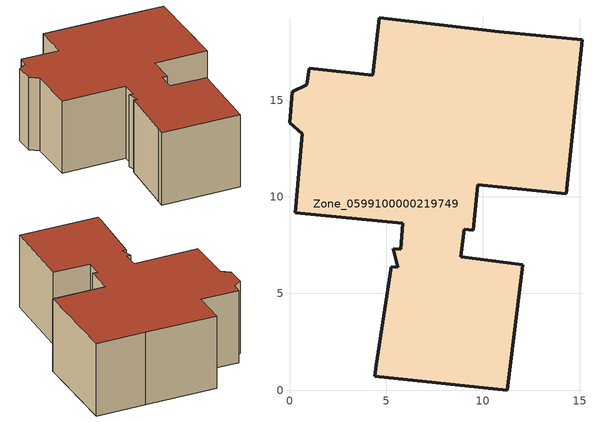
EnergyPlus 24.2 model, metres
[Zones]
Zone_0599100000219749
 floor ground (C_G): 0.67,13.26 0,13.83 0.13,15.43 0.89,15.79 1.03,16.65 4.31,16.28 4.65,19.26 10.86,18.55 15.13,18.12 14.32,10.16 9.75,10.62 9.51,8.28 9.04,8.31 8.87,6.89 12.06,6.49 11.26,0 4.41,0.72 4.48,1.3 5.26,6.39 5.6,6.35 5.36,7.31 5.75,7.28 5.86,8.63 0.29,9.18 z0
 wall outside (C_F): 14.32,10.16 15.13,18.12 10.86,18.55 4.65,19.26 4.31,16.28 1.03,16.65 0.89,15.79 0.13,15.43 0,13.83 0.67,13.26 0.29,9.18 5.86,8.63 5.75,7.28 5.36,7.31 5.6,6.35 5.26,6.39 4.48,1.3 4.41,0.72 11.26,0 12.06,6.49 8.87,6.89 9.04,8.31 9.51,8.28 9.75,10.62 14.32,10.16 z0:6.58
 roof outside (C_R): 5.6,6.35 5.26,6.39 4.48,1.3 4.41,0.72 11.26,0 12.06,6.49 8.87,6.89 9.04,8.31 9.51,8.28 9.75,10.62 14.32,10.16 15.13,18.12 10.86,18.55 4.65,19.26 4.31,16.28 1.03,16.65 0.89,15.79 0.13,15.43 0,13.83 0.67,13.26 0.29,9.18 5.86,8.63 5.75,7.28 5.36,7.31 z6.58
[BUILDING]
Pand.0599100000219749: North Axis=0; Terrain=City; Loads Convergence Tolerance Value=0.04; Temperature Convergence Tolerance Value=0.4; Solar Distribution=FullExterior; Maximum Number of Warmup Days=25; Minimum Number of Warmup Days=1
[Site:Location]
Rotterdam.The.Hague.AP_ZH_NLD Design_Conditions: Latitude=51.96; Longitude=4.45; Time Zone=1; Elevation=-4.5
[SITE:GROUNDTEMPERATURE:BUILDINGSURFACE]
18, 18, 18, 18, 18, 18, 18, 18, 18, 18, 18, 18
[MATERIAL] Thermal Absorptance=0.9; Solar Absorptance=0.7; Visible Absorptance=0.7
Name | Roughness | Thickness | Conductivity | Density | Specific Heat
G.D.1965 | MediumSmooth | 0.15 | 1 | 540 | 1210
F.D.1965 | Rough | 0.3 | 0.857143 | 1920 | 840
R.D.1965 | MediumRough | 0.2 | 0.08 | 1500 | 1000
[CONSTRUCTION]
C_G: G.D.1965
C_F: F.D.1965
C_R: R.D.1965
[ZONE]
Zone_0599100000219749: Type=1; Multiplier=1; Ceiling Height=Autocalculate; Volume=Autocalculate; Floor Area=autocalculate; Part of Total Floor Area=Yes
[ZONEINFILTRATION:DESIGNFLOWRATE]
Infil_Zone_0599100000219749: Zone or ZoneList or Space or SpaceList=Zone_0599100000219749; Schedule=AlwaysOn; Design Flow Rate Calculation Method=Flow/Area; Flow Rate per Floor Area=0.0042; Constant Term Coefficient=1; Temperature Term Coefficient=0; Velocity Term Coefficient=0; Velocity Squared Term Coefficient=0
[HVACTEMPLATE:ZONE:IDEALLOADSAIRSYSTEM]
Zone_0599100000219749: Maximum Heating Supply Air Temperature=50; Minimum Cooling Supply Air Temperature=13; Maximum Heating Supply Air Humidity Ratio=0.0156; Minimum Cooling Supply Air Humidity Ratio=0.0077; Heating Limit=NoLimit; Cooling Limit=NoLimit; Dehumidification Control Type=ConstantSensibleHeatRatio; Cooling Sensible Heat Ratio=0.7; Dehumidification Setpoint=60; Humidification Control Type=None; Humidification Setpoint=30; Outdoor Air Method=None; Outdoor Air Flow Rate per Person=0.00944; Outdoor Air Flow Rate per Zone Floor Area=0; Outdoor Air Flow Rate per Zone=0; Demand Controlled Ventilation Type=None; Outdoor Air Economizer Type=NoEconomizer; Heat Recovery Type=None; Sensible Heat Recovery Effectiveness=0.7; Latent Heat Recovery Effectiveness=0.65
[ZONECONTROL:THERMOSTAT]
ThermostatControl_Zone_0599100000219749: Zone or ZoneList=Zone_0599100000219749; Control Type Schedule=DualSetpointControlType; Control 1=Thermostat_Zone_0599100000219749; Temperature Difference Between Cutout And Setpoint=0
[THERMOSTATSETPOINT:DUALSETPOINT]
Thermostat_Zone_0599100000219749: Heating Setpoint Temperature Schedule=HeatingSetpoint_Zone_0599100000219749; Cooling Setpoint Temperature Schedule=CoolingSetpoint_Zone_0599100000219749
[SCHEDULE:COMPACT]
HeatingSetpoint_Zone_0599100000219749: Through: 12/31, For: AllDays, Until: 24:00, 21
CoolingSetpoint_Zone_0599100000219749: Through: 12/31, For: AllDays, Until: 24:00, 24
DualSetpointControlType: Through: 12/31, For: AllDays, Until: 24:00, 4
AlwaysOn: Through: 12/31, For: AllDays, Until: 24:00, 1
